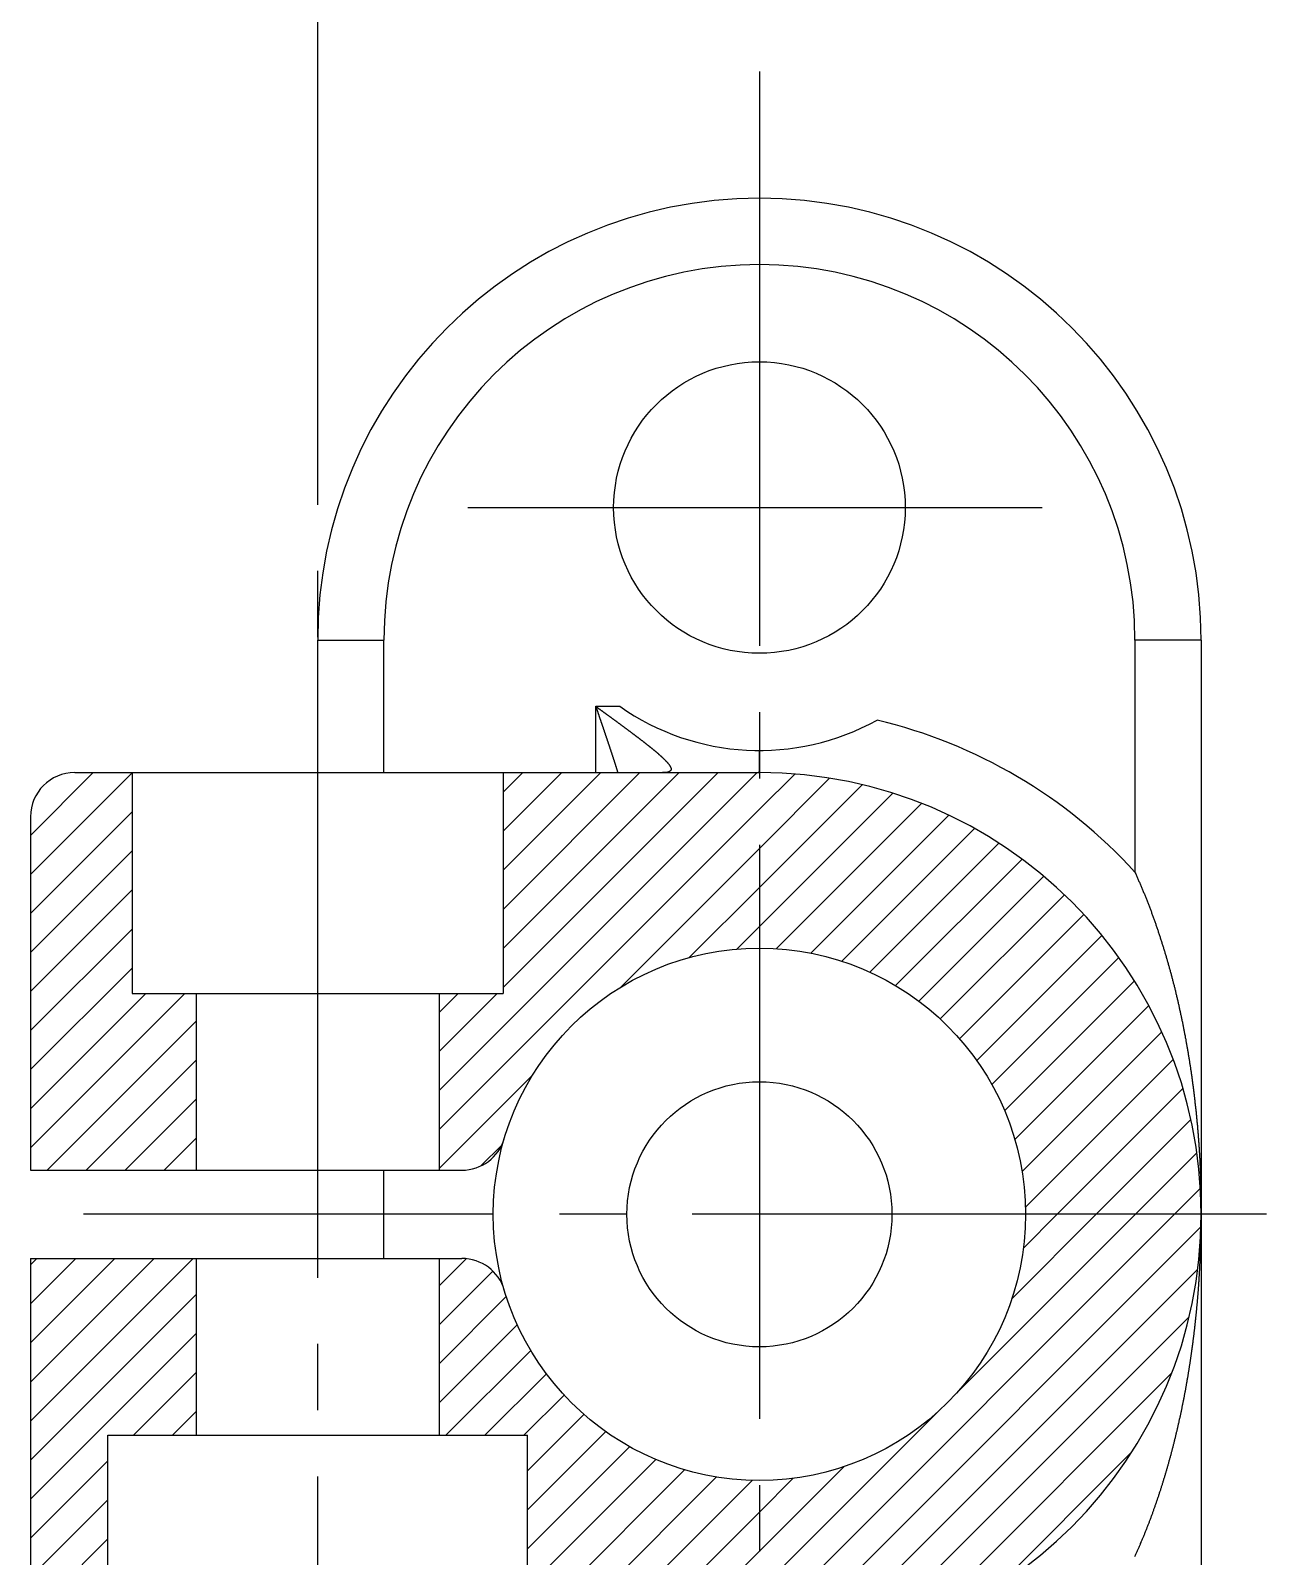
# Model space of a CAD drawing. Extents: x 118 to 448, y 15 to 277.
# Drawn here: x 260.5 to 288.48, y 202.84 to 237.39 of the extents above; entities that cross this region are included whole.
import ezdxf

# ---------------------------------------------------------------- set-up
doc = ezdxf.new("R2010")
doc.units = 0
doc.linetypes.add('CENTER', pattern=[17.5, 13, -1.5, 1.5, -1.5])
doc.layers.get('0').update_dxf_attribs({"linetype": 'CONTINUOUS'})
doc.layers.add('CENTER', color=1, linetype='CENTER')

# ---------------------------------------------------------------- blocks, each defined once
blk = doc.blocks.new('*X6')
at = {"color": 0, "linetype": 'CONTINUOUS'}
for p, q in [((290.064, 381.321), (291.485, 382.742)), ((290.064, 380.437), (292.364, 382.737)), ((299.314, 375.545), (306.511, 382.742)), ((300.764, 377.878), (305.627, 382.742)), ((300.764, 378.762), (304.743, 382.742)), ((300.764, 379.646), (303.859, 382.742)), ((300.764, 380.53), (302.976, 382.742)), ((300.764, 381.414), (302.092, 382.742)), ((300.764, 382.298), (301.208, 382.742)), ((306.564, 381.911), (307.363, 382.71)), ((306.564, 381.027), (308.152, 382.615)), ((306.564, 380.143), (308.889, 382.468)), ((306.564, 379.259), (309.581, 382.276)), ((290.064, 379.553), (292.364, 381.853)), ((299.314, 374.661), (306.564, 381.911)), ((306.944, 378.755), (310.233, 382.044)), ((307.726, 378.654), (310.849, 381.777)), ((308.428, 378.471), (311.433, 381.476)), ((309.064, 378.224), (311.985, 381.145)), ((290.064, 378.669), (292.364, 380.969)), ((303.416, 377.879), (306.564, 381.027)), ((309.644, 377.92), (312.508, 380.784)), ((310.174, 377.566), (313.002, 380.394)), ((290.064, 377.785), (292.364, 380.085)), ((304.974, 378.553), (306.564, 380.143)), ((310.656, 377.164), (313.468, 379.976)), ((311.092, 376.716), (313.906, 379.531)), ((290.064, 376.901), (292.364, 379.201)), ((306.05, 378.745), (306.564, 379.259)), ((311.482, 376.222), (314.317, 379.057)), ((290.064, 376.017), (292.364, 378.317)), ((311.824, 375.68), (314.7, 378.556)), ((312.114, 375.086), (315.054, 378.026)), ((290.064, 374.249), (293.556, 377.742)), ((290.064, 375.133), (292.672, 377.742)), ((299.314, 376.428), (300.627, 377.742)), ((299.314, 377.312), (299.743, 377.742)), ((312.346, 374.435), (315.378, 377.466)), ((290.44, 373.742), (293.814, 377.116)), ((312.51, 373.714), (315.67, 376.875)), ((291.324, 373.742), (293.814, 376.232)), ((312.587, 372.907), (315.929, 376.249)), ((299.314, 373.777), (301.426, 375.889)), ((313.305, 372.742), (316.15, 375.587)), ((292.208, 373.742), (293.814, 375.348)), ((314.189, 372.742), (316.332, 374.885)), ((293.092, 373.742), (293.814, 374.464)), ((300.26, 373.839), (300.732, 374.311)), ((315.073, 372.742), (316.466, 374.135)), ((315.957, 372.742), (316.546, 373.332)), ((306.564, 363.349), (315.957, 372.742)), ((311.042, 368.712), (315.073, 372.742)), ((312.278, 370.831), (314.189, 372.742)), ((312.54, 371.977), (313.305, 372.742)), ((306.844, 362.746), (316.557, 372.459)), ((290.064, 368.062), (293.743, 371.742)), ((290.064, 368.946), (292.859, 371.742)), ((290.064, 369.83), (291.976, 371.742)), ((290.064, 370.714), (291.092, 371.742)), ((290.064, 371.598), (290.208, 371.742)), ((299.314, 371.125), (299.926, 371.737)), ((299.314, 370.241), (300.529, 371.456)), ((307.801, 362.819), (316.487, 371.504)), ((290.064, 367.178), (293.814, 370.928)), ((299.314, 369.357), (300.834, 370.878)), ((308.88, 363.014), (316.292, 370.425)), ((290.064, 366.295), (293.814, 370.045)), ((299.314, 368.473), (301.082, 370.242)), ((299.466, 367.742), (301.386, 369.662)), ((292.395, 367.742), (293.814, 369.161)), ((300.35, 367.742), (301.74, 369.132)), ((310.162, 363.411), (315.894, 369.144)), ((301.234, 367.742), (302.142, 368.65)), ((293.279, 367.742), (293.814, 368.277)), ((306.564, 364.233), (310.594, 368.263)), ((301.314, 366.938), (302.589, 368.214)), ((301.314, 366.054), (303.083, 367.824)), ((301.314, 365.17), (303.626, 367.482)), ((311.951, 364.317), (314.989, 367.354)), ((290.064, 365.411), (291.814, 367.161)), ((301.314, 364.286), (304.219, 367.192)), ((301.314, 363.402), (304.871, 366.96)), ((306.564, 365.117), (308.475, 367.028)), ((301.537, 362.742), (305.591, 366.796)), ((302.421, 362.742), (306.398, 366.719)), ((306.564, 366.001), (307.329, 366.766)), ((290.064, 364.527), (291.814, 366.277)), ((303.305, 362.742), (306.564, 366.001)), ((290.068, 363.647), (291.814, 365.393)), ((304.189, 362.742), (306.564, 365.117)), ((290.348, 363.043), (291.814, 364.509)), ((305.073, 362.742), (306.564, 364.233)), ((290.938, 362.75), (291.814, 363.625)), ((305.957, 362.742), (306.564, 363.349))]:
    blk.add_line(p, q, dxfattribs=at)

msp = doc.modelspace()

# ---------------------------------------------------------------- linework, layer by layer
at = {"color": 7, "linetype": 'CONTINUOUS'}
for p, q in [((267.001, 220.59), (267.001, 223.59)), ((267.001, 223.59), (268.501, 223.59)), ((268.501, 220.59), (268.501, 223.59)), ((285.501, 223.59), (285.501, 218.336)), ((287.001, 223.59), (285.501, 223.59)), ((287.001, 223.59), (287.001, 197.59)), ((273.295, 220.59), (273.295, 222.09)), ((273.295, 222.09), (273.839, 222.09)), ((277.001, 220.59), (277.001, 221.09)), ((261.501, 220.59), (277.001, 220.59)), ((262.801, 220.59), (262.801, 215.59)), ((271.201, 220.59), (271.201, 215.59)), ((260.501, 219.59), (260.501, 211.59)), ((262.801, 215.59), (271.201, 215.59)), ((264.251, 215.59), (264.251, 211.59)), ((269.751, 215.59), (269.751, 211.59)), ((260.501, 211.59), (270.267, 211.59)), ((267.001, 209.59), (267.001, 211.59)), ((268.501, 209.59), (268.501, 211.59)), ((260.501, 209.59), (260.501, 201.59)), ((260.501, 209.59), (270.267, 209.59)), ((264.251, 209.59), (264.251, 205.59)), ((269.751, 209.59), (269.751, 205.59)), ((262.251, 200.59), (262.251, 205.59)), ((262.251, 205.59), (271.751, 205.59)), ((271.751, 200.59), (271.751, 205.59))]:
    msp.add_line(p, q, dxfattribs=at)
at = {"color": 7}
for points in [[(273.295, 222.09, 0), (273.3, 222.086, 0), (273.305, 222.083, 0), (273.31, 222.079, 0), (273.314, 222.076, 0), (273.319, 222.072, 0), (273.324, 222.069, 0), (273.329, 222.065, 0), (273.334, 222.062, 0), (273.338, 222.058, 0), (273.343, 222.055, 0), (273.348, 222.051, 0), (273.353, 222.048, 0), (273.358, 222.044, 0), (273.362, 222.041, 0), (273.367, 222.037, 0), (273.372, 222.034, 0), (273.377, 222.03, 0), (273.382, 222.027, 0), (273.386, 222.024, 0), (273.391, 222.02, 0), (273.396, 222.017, 0), (273.401, 222.013, 0), (273.406, 222.01, 0), (273.41, 222.006, 0), (273.415, 222.003, 0), (273.42, 221.999, 0), (273.425, 221.996, 0), (273.43, 221.992, 0), (273.434, 221.989, 0), (273.439, 221.985, 0), (273.444, 221.982, 0), (273.449, 221.978, 0), (273.454, 221.975, 0), (273.458, 221.971, 0), (273.463, 221.968, 0), (273.468, 221.964, 0), (273.473, 221.961, 0), (273.478, 221.957, 0), (273.482, 221.954, 0), (273.487, 221.95, 0), (273.492, 221.947, 0), (273.497, 221.943, 0), (273.502, 221.94, 0), (273.506, 221.936, 0), (273.511, 221.933, 0), (273.516, 221.929, 0), (273.521, 221.926, 0), (273.526, 221.922, 0), (273.53, 221.919, 0), (273.535, 221.915, 0), (273.54, 221.912, 0), (273.545, 221.908, 0), (273.55, 221.905, 0), (273.554, 221.901, 0), (273.559, 221.898, 0), (273.564, 221.894, 0), (273.569, 221.891, 0), (273.574, 221.887, 0), (273.578, 221.884, 0), (273.583, 221.88, 0), (273.588, 221.877, 0), (273.593, 221.873, 0), (273.598, 221.87, 0), (273.602, 221.866, 0), (273.607, 221.863, 0), (273.612, 221.859, 0), (273.617, 221.856, 0), (273.622, 221.852, 0), (273.626, 221.849, 0), (273.631, 221.845, 0), (273.636, 221.842, 0), (273.641, 221.838, 0), (273.646, 221.835, 0), (273.65, 221.831, 0), (273.655, 221.828, 0), (273.66, 221.824, 0), (273.665, 221.821, 0), (273.67, 221.817, 0), (273.674, 221.814, 0), (273.679, 221.81, 0), (273.684, 221.807, 0), (273.689, 221.803, 0), (273.693, 221.8, 0), (273.698, 221.796, 0), (273.703, 221.793, 0), (273.708, 221.789, 0), (273.713, 221.786, 0), (273.717, 221.782, 0), (273.722, 221.779, 0), (273.727, 221.775, 0), (273.732, 221.772, 0), (273.737, 221.768, 0), (273.741, 221.765, 0), (273.746, 221.761, 0), (273.751, 221.758, 0), (273.756, 221.754, 0), (273.761, 221.751, 0), (273.765, 221.747, 0), (273.77, 221.744, 0), (273.775, 221.74, 0), (273.78, 221.737, 0), (273.785, 221.733, 0), (273.789, 221.73, 0), (273.794, 221.726, 0), (273.799, 221.723, 0), (273.804, 221.719, 0), (273.808, 221.716, 0), (273.813, 221.712, 0), (273.818, 221.708, 0), (273.823, 221.705, 0), (273.828, 221.701, 0), (273.832, 221.698, 0), (273.837, 221.694, 0), (273.842, 221.691, 0), (273.847, 221.687, 0), (273.851, 221.684, 0), (273.856, 221.68, 0), (273.861, 221.677, 0), (273.866, 221.673, 0), (273.871, 221.67, 0), (273.875, 221.666, 0), (273.88, 221.663, 0), (273.885, 221.659, 0), (273.89, 221.656, 0), (273.894, 221.652, 0), (273.899, 221.649, 0), (273.904, 221.645, 0), (273.909, 221.642, 0), (273.914, 221.638, 0), (273.918, 221.635, 0), (273.923, 221.631, 0), (273.928, 221.627, 0), (273.933, 221.624, 0), (273.937, 221.62, 0), (273.942, 221.617, 0), (273.947, 221.613, 0), (273.952, 221.61, 0), (273.957, 221.606, 0), (273.961, 221.603, 0), (273.966, 221.599, 0), (273.971, 221.596, 0), (273.976, 221.592, 0), (273.98, 221.589, 0), (273.985, 221.585, 0), (273.99, 221.581, 0), (273.995, 221.578, 0), (273.999, 221.574, 0), (274.004, 221.571, 0), (274.009, 221.567, 0), (274.014, 221.564, 0), (274.019, 221.56, 0), (274.023, 221.557, 0), (274.028, 221.553, 0), (274.033, 221.55, 0), (274.038, 221.546, 0), (274.042, 221.542, 0), (274.047, 221.539, 0), (274.052, 221.535, 0), (274.057, 221.532, 0), (274.061, 221.528, 0), (274.066, 221.525, 0), (274.071, 221.521, 0), (274.076, 221.518, 0), (274.08, 221.514, 0), (274.085, 221.511, 0), (274.09, 221.507, 0), (274.095, 221.503, 0), (274.099, 221.5, 0), (274.104, 221.496, 0), (274.109, 221.493, 0), (274.114, 221.489, 0), (274.118, 221.486, 0), (274.123, 221.482, 0), (274.128, 221.478, 0), (274.133, 221.475, 0), (274.137, 221.471, 0), (274.142, 221.468, 0), (274.147, 221.464, 0), (274.152, 221.461, 0), (274.156, 221.457, 0), (274.161, 221.453, 0), (274.166, 221.45, 0), (274.171, 221.446, 0), (274.175, 221.443, 0), (274.18, 221.439, 0), (274.185, 221.436, 0), (274.189, 221.432, 0), (274.194, 221.428, 0), (274.199, 221.425, 0), (274.204, 221.421, 0), (274.208, 221.418, 0), (274.213, 221.414, 0), (274.218, 221.41, 0), (274.223, 221.407, 0), (274.227, 221.403, 0), (274.232, 221.4, 0), (274.237, 221.396, 0), (274.241, 221.392, 0), (274.246, 221.389, 0), (274.251, 221.385, 0), (274.256, 221.382, 0), (274.26, 221.378, 0), (274.265, 221.374, 0), (274.27, 221.371, 0), (274.275, 221.367, 0), (274.279, 221.364, 0), (274.284, 221.36, 0), (274.289, 221.356, 0), (274.293, 221.353, 0), (274.298, 221.349, 0), (274.303, 221.346, 0), (274.307, 221.342, 0), (274.312, 221.338, 0), (274.317, 221.335, 0), (274.322, 221.331, 0), (274.326, 221.327, 0), (274.331, 221.324, 0), (274.336, 221.32, 0), (274.34, 221.317, 0), (274.345, 221.313, 0), (274.35, 221.309, 0), (274.355, 221.306, 0), (274.359, 221.302, 0), (274.364, 221.298, 0), (274.369, 221.295, 0), (274.373, 221.291, 0), (274.378, 221.287, 0), (274.383, 221.284, 0), (274.387, 221.28, 0), (274.392, 221.276, 0), (274.397, 221.273, 0), (274.401, 221.269, 0), (274.406, 221.265, 0), (274.411, 221.262, 0), (274.415, 221.258, 0), (274.42, 221.254, 0), (274.425, 221.251, 0), (274.429, 221.247, 0), (274.434, 221.243, 0), (274.439, 221.24, 0), (274.443, 221.236, 0), (274.448, 221.232, 0), (274.453, 221.229, 0), (274.457, 221.225, 0), (274.462, 221.221, 0), (274.467, 221.218, 0), (274.471, 221.214, 0), (274.476, 221.21, 0), (274.481, 221.207, 0), (274.485, 221.203, 0), (274.49, 221.199, 0), (274.495, 221.195, 0), (274.499, 221.192, 0), (274.504, 221.188, 0), (274.508, 221.184, 0), (274.513, 221.181, 0), (274.518, 221.177, 0), (274.522, 221.173, 0), (274.527, 221.169, 0), (274.532, 221.166, 0), (274.536, 221.162, 0), (274.541, 221.158, 0), (274.545, 221.155, 0), (274.55, 221.151, 0), (274.555, 221.147, 0), (274.559, 221.143, 0), (274.564, 221.14, 0), (274.568, 221.136, 0), (274.573, 221.132, 0), (274.578, 221.128, 0), (274.582, 221.125, 0), (274.587, 221.121, 0), (274.591, 221.117, 0), (274.596, 221.113, 0), (274.601, 221.11, 0), (274.605, 221.106, 0), (274.61, 221.102, 0), (274.614, 221.098, 0), (274.619, 221.095, 0), (274.623, 221.091, 0), (274.628, 221.087, 0), (274.632, 221.083, 0), (274.637, 221.079, 0), (274.642, 221.076, 0), (274.646, 221.072, 0), (274.651, 221.068, 0), (274.655, 221.064, 0), (274.66, 221.06, 0), (274.664, 221.057, 0), (274.669, 221.053, 0), (274.673, 221.049, 0), (274.678, 221.045, 0), (274.682, 221.041, 0), (274.687, 221.037, 0), (274.691, 221.033, 0), (274.696, 221.029, 0), (274.7, 221.026, 0), (274.705, 221.022, 0), (274.709, 221.018, 0), (274.714, 221.014, 0), (274.718, 221.01, 0), (274.723, 221.006, 0), (274.727, 221.002, 0), (274.732, 220.998, 0), (274.736, 220.994, 0), (274.741, 220.99, 0), (274.745, 220.986, 0), (274.749, 220.982, 0), (274.754, 220.978, 0), (274.758, 220.974, 0), (274.763, 220.97, 0), (274.767, 220.966, 0), (274.772, 220.962, 0), (274.776, 220.958, 0), (274.78, 220.954, 0), (274.785, 220.95, 0), (274.789, 220.946, 0), (274.794, 220.942, 0), (274.798, 220.938, 0), (274.802, 220.933, 0), (274.807, 220.929, 0), (274.811, 220.925, 0), (274.815, 220.921, 0), (274.82, 220.917, 0), (274.824, 220.913, 0), (274.828, 220.909, 0), (274.832, 220.905, 0), (274.837, 220.9, 0), (274.841, 220.896, 0), (274.845, 220.892, 0), (274.849, 220.888, 0), (274.854, 220.884, 0), (274.858, 220.88, 0), (274.862, 220.875, 0), (274.866, 220.871, 0), (274.87, 220.867, 0), (274.874, 220.863, 0), (274.878, 220.859, 0), (274.883, 220.854, 0), (274.887, 220.85, 0), (274.891, 220.846, 0), (274.895, 220.842, 0), (274.899, 220.838, 0), (274.903, 220.833, 0), (274.907, 220.829, 0), (274.911, 220.825, 0), (274.914, 220.821, 0), (274.918, 220.816, 0), (274.922, 220.812, 0), (274.926, 220.808, 0), (274.93, 220.803, 0), (274.933, 220.799, 0), (274.937, 220.794, 0), (274.941, 220.79, 0), (274.945, 220.785, 0), (274.948, 220.781, 0), (274.952, 220.776, 0), (274.955, 220.771, 0), (274.959, 220.766, 0), (274.962, 220.761, 0), (274.965, 220.756, 0), (274.969, 220.751, 0), (274.972, 220.745, 0), (274.975, 220.74, 0), (274.978, 220.734, 0), (274.981, 220.729, 0), (274.984, 220.723, 0), (274.987, 220.717, 0), (274.99, 220.711, 0), (274.993, 220.705, 0), (274.995, 220.699, 0), (274.997, 220.693, 0), (274.999, 220.687, 0), (275, 220.681, 0), (275.001, 220.675, 0), (275.001, 220.67, 0), (275.001, 220.664, 0), (275, 220.658, 0), (274.999, 220.653, 0), (274.997, 220.648, 0), (274.995, 220.643, 0), (274.992, 220.638, 0), (274.988, 220.634, 0), (274.984, 220.63, 0), (274.979, 220.626, 0), (274.974, 220.622, 0), (274.969, 220.618, 0), (274.964, 220.615, 0), (274.958, 220.612, 0), (274.952, 220.609, 0), (274.946, 220.606, 0), (274.94, 220.604, 0), (274.934, 220.602, 0), (274.929, 220.6, 0), (274.923, 220.598, 0), (274.917, 220.596, 0), (274.911, 220.595, 0), (274.905, 220.594, 0), (274.899, 220.593, 0), (274.893, 220.592, 0), (274.887, 220.591, 0), (274.881, 220.59, 0), (274.875, 220.59, 0), (274.869, 220.589, 0), (274.864, 220.589, 0), (274.858, 220.589, 0), (274.852, 220.589, 0), (274.846, 220.589, 0), (274.84, 220.589, 0), (274.834, 220.589, 0), (274.828, 220.589, 0), (274.822, 220.589, 0), (274.816, 220.589, 0), (274.811, 220.59, 0), (274.805, 220.59, 0)], [(273.295, 222.09, 0), (273.297, 222.083, 0), (273.3, 222.076, 0), (273.302, 222.07, 0), (273.304, 222.063, 0), (273.307, 222.056, 0), (273.309, 222.05, 0), (273.311, 222.043, 0), (273.313, 222.036, 0), (273.316, 222.029, 0), (273.318, 222.023, 0), (273.32, 222.016, 0), (273.323, 222.009, 0), (273.325, 222.003, 0), (273.327, 221.996, 0), (273.329, 221.989, 0), (273.332, 221.982, 0), (273.334, 221.976, 0), (273.336, 221.969, 0), (273.339, 221.962, 0), (273.341, 221.956, 0), (273.343, 221.949, 0), (273.346, 221.942, 0), (273.348, 221.936, 0), (273.35, 221.929, 0), (273.352, 221.922, 0), (273.355, 221.915, 0), (273.357, 221.909, 0), (273.359, 221.902, 0), (273.362, 221.895, 0), (273.364, 221.889, 0), (273.366, 221.882, 0), (273.368, 221.875, 0), (273.371, 221.868, 0), (273.373, 221.862, 0), (273.375, 221.855, 0), (273.378, 221.848, 0), (273.38, 221.842, 0), (273.382, 221.835, 0), (273.384, 221.828, 0), (273.387, 221.821, 0), (273.389, 221.815, 0), (273.391, 221.808, 0), (273.394, 221.801, 0), (273.396, 221.795, 0), (273.398, 221.788, 0), (273.4, 221.781, 0), (273.403, 221.775, 0), (273.405, 221.768, 0), (273.407, 221.761, 0), (273.41, 221.754, 0), (273.412, 221.748, 0), (273.414, 221.741, 0), (273.416, 221.734, 0), (273.419, 221.728, 0), (273.421, 221.721, 0), (273.423, 221.714, 0), (273.426, 221.707, 0), (273.428, 221.701, 0), (273.43, 221.694, 0), (273.432, 221.687, 0), (273.435, 221.681, 0), (273.437, 221.674, 0), (273.439, 221.667, 0), (273.442, 221.66, 0), (273.444, 221.654, 0), (273.446, 221.647, 0), (273.448, 221.64, 0), (273.451, 221.634, 0), (273.453, 221.627, 0), (273.455, 221.62, 0), (273.458, 221.613, 0), (273.46, 221.607, 0), (273.462, 221.6, 0), (273.464, 221.593, 0), (273.467, 221.587, 0), (273.469, 221.58, 0), (273.471, 221.573, 0), (273.473, 221.566, 0), (273.476, 221.56, 0), (273.478, 221.553, 0), (273.48, 221.546, 0), (273.483, 221.54, 0), (273.485, 221.533, 0), (273.487, 221.526, 0), (273.489, 221.519, 0), (273.492, 221.513, 0), (273.494, 221.506, 0), (273.496, 221.499, 0), (273.498, 221.493, 0), (273.501, 221.486, 0), (273.503, 221.479, 0), (273.505, 221.472, 0), (273.508, 221.466, 0), (273.51, 221.459, 0), (273.512, 221.452, 0), (273.514, 221.446, 0), (273.517, 221.439, 0), (273.519, 221.432, 0), (273.521, 221.425, 0), (273.523, 221.419, 0), (273.526, 221.412, 0), (273.528, 221.405, 0), (273.53, 221.399, 0), (273.532, 221.392, 0), (273.535, 221.385, 0), (273.537, 221.378, 0), (273.539, 221.372, 0), (273.542, 221.365, 0), (273.544, 221.358, 0), (273.546, 221.352, 0), (273.548, 221.345, 0), (273.551, 221.338, 0), (273.553, 221.331, 0), (273.555, 221.325, 0), (273.557, 221.318, 0), (273.56, 221.311, 0), (273.562, 221.304, 0), (273.564, 221.298, 0), (273.566, 221.291, 0), (273.569, 221.284, 0), (273.571, 221.278, 0), (273.573, 221.271, 0), (273.575, 221.264, 0), (273.578, 221.257, 0), (273.58, 221.251, 0), (273.582, 221.244, 0), (273.584, 221.237, 0), (273.587, 221.231, 0), (273.589, 221.224, 0), (273.591, 221.217, 0), (273.593, 221.21, 0), (273.596, 221.204, 0), (273.598, 221.197, 0), (273.6, 221.19, 0), (273.602, 221.183, 0), (273.605, 221.177, 0), (273.607, 221.17, 0), (273.609, 221.163, 0), (273.611, 221.157, 0), (273.614, 221.15, 0), (273.616, 221.143, 0), (273.618, 221.136, 0), (273.62, 221.13, 0), (273.622, 221.123, 0), (273.625, 221.116, 0), (273.627, 221.109, 0), (273.629, 221.103, 0), (273.631, 221.096, 0), (273.634, 221.089, 0), (273.636, 221.083, 0), (273.638, 221.076, 0), (273.64, 221.069, 0), (273.643, 221.062, 0), (273.645, 221.056, 0), (273.647, 221.049, 0), (273.649, 221.042, 0), (273.651, 221.035, 0), (273.654, 221.029, 0), (273.656, 221.022, 0), (273.658, 221.015, 0), (273.66, 221.009, 0), (273.662, 221.002, 0), (273.665, 220.995, 0), (273.667, 220.988, 0), (273.669, 220.982, 0), (273.671, 220.975, 0), (273.673, 220.968, 0), (273.676, 220.961, 0), (273.678, 220.955, 0), (273.68, 220.948, 0), (273.682, 220.941, 0), (273.684, 220.934, 0), (273.687, 220.928, 0), (273.689, 220.921, 0), (273.691, 220.914, 0), (273.693, 220.907, 0), (273.695, 220.901, 0), (273.698, 220.894, 0), (273.7, 220.887, 0), (273.702, 220.88, 0), (273.704, 220.874, 0), (273.706, 220.867, 0), (273.709, 220.86, 0), (273.711, 220.853, 0), (273.713, 220.847, 0), (273.715, 220.84, 0), (273.717, 220.833, 0), (273.719, 220.826, 0), (273.722, 220.82, 0), (273.724, 220.813, 0), (273.726, 220.806, 0), (273.728, 220.799, 0), (273.73, 220.793, 0), (273.732, 220.786, 0), (273.734, 220.779, 0), (273.737, 220.772, 0), (273.739, 220.766, 0), (273.741, 220.759, 0), (273.743, 220.752, 0), (273.745, 220.745, 0), (273.747, 220.739, 0), (273.749, 220.732, 0), (273.752, 220.725, 0), (273.754, 220.718, 0), (273.756, 220.712, 0), (273.758, 220.705, 0), (273.76, 220.698, 0), (273.762, 220.691, 0), (273.764, 220.685, 0), (273.767, 220.678, 0), (273.769, 220.671, 0), (273.771, 220.664, 0), (273.773, 220.658, 0), (273.775, 220.651, 0), (273.777, 220.644, 0), (273.779, 220.637, 0), (273.781, 220.631, 0), (273.784, 220.624, 0), (273.786, 220.617, 0), (273.788, 220.61, 0), (273.79, 220.603, 0), (273.792, 220.597, 0), (273.794, 220.59, 0)], [(276.982, 220.59, 0), (276.982, 220.59, 0), (276.982, 220.59, 0), (276.982, 220.59, 0), (276.982, 220.59, 0), (276.982, 220.59, 0), (276.982, 220.59, 0), (276.981, 220.59, 0), (276.981, 220.59, 0), (276.981, 220.59, 0), (276.981, 220.59, 0), (276.981, 220.59, 0), (276.981, 220.59, 0), (276.981, 220.59, 0), (276.981, 220.59, 0), (276.981, 220.59, 0), (276.981, 220.59, 0), (276.98, 220.59, 0), (276.98, 220.59, 0), (276.98, 220.59, 0), (276.98, 220.59, 0), (276.98, 220.59, 0), (276.98, 220.59, 0), (276.98, 220.59, 0), (276.98, 220.59, 0), (276.98, 220.59, 0), (276.979, 220.59, 0), (276.979, 220.59, 0), (276.979, 220.59, 0), (276.979, 220.59, 0), (276.979, 220.59, 0), (276.979, 220.59, 0), (276.979, 220.59, 0), (276.979, 220.59, 0), (276.979, 220.59, 0), (276.979, 220.59, 0), (276.978, 220.59, 0), (276.978, 220.59, 0), (276.978, 220.59, 0), (276.978, 220.59, 0), (276.978, 220.59, 0), (276.978, 220.59, 0), (276.978, 220.59, 0), (276.978, 220.59, 0), (276.978, 220.59, 0), (276.978, 220.59, 0), (276.977, 220.59, 0), (276.977, 220.59, 0), (276.977, 220.59, 0), (276.977, 220.59, 0), (276.977, 220.59, 0), (276.977, 220.59, 0), (276.977, 220.59, 0), (276.977, 220.59, 0), (276.977, 220.59, 0), (276.977, 220.59, 0), (276.976, 220.59, 0), (276.976, 220.59, 0), (276.976, 220.59, 0), (276.976, 220.59, 0), (276.976, 220.59, 0), (276.976, 220.59, 0), (276.976, 220.59, 0), (276.976, 220.59, 0), (276.976, 220.59, 0), (276.975, 220.59, 0), (276.975, 220.59, 0), (276.975, 220.59, 0), (276.975, 220.59, 0), (276.975, 220.59, 0), (276.975, 220.59, 0), (276.975, 220.59, 0), (276.975, 220.59, 0), (276.975, 220.59, 0), (276.975, 220.59, 0), (276.974, 220.59, 0), (276.974, 220.59, 0), (276.974, 220.59, 0), (276.974, 220.59, 0), (276.974, 220.59, 0), (276.974, 220.59, 0), (276.974, 220.59, 0), (276.974, 220.59, 0), (276.974, 220.59, 0), (276.974, 220.59, 0), (276.973, 220.59, 0), (276.973, 220.59, 0), (276.973, 220.59, 0), (276.973, 220.59, 0), (276.973, 220.59, 0), (276.973, 220.59, 0), (276.973, 220.59, 0), (276.973, 220.59, 0), (276.973, 220.59, 0), (276.973, 220.59, 0), (276.972, 220.59, 0), (276.972, 220.59, 0), (276.972, 220.59, 0), (276.972, 220.59, 0), (276.972, 220.59, 0), (276.972, 220.59, 0), (276.972, 220.59, 0), (276.972, 220.59, 0), (276.972, 220.59, 0), (276.972, 220.59, 0), (276.971, 220.59, 0), (276.971, 220.59, 0), (276.971, 220.59, 0), (276.971, 220.59, 0), (276.971, 220.59, 0), (276.971, 220.59, 0), (276.971, 220.59, 0), (276.971, 220.59, 0), (276.971, 220.59, 0), (276.97, 220.59, 0), (276.97, 220.59, 0), (276.97, 220.59, 0), (276.97, 220.59, 0), (276.97, 220.59, 0), (276.97, 220.59, 0), (276.97, 220.59, 0), (276.97, 220.59, 0), (276.97, 220.59, 0), (276.97, 220.59, 0), (276.969, 220.59, 0), (276.969, 220.59, 0), (276.969, 220.59, 0), (276.969, 220.59, 0)], [(277.001, 220.59, 0), (277.001, 220.59, 0), (277.001, 220.59, 0), (277, 220.59, 0), (277, 220.59, 0), (277, 220.59, 0), (277, 220.59, 0), (277, 220.59, 0), (277, 220.59, 0), (276.999, 220.59, 0), (276.999, 220.59, 0), (276.999, 220.59, 0), (276.999, 220.59, 0), (276.999, 220.59, 0), (276.999, 220.59, 0), (276.999, 220.59, 0), (276.998, 220.59, 0), (276.998, 220.59, 0), (276.998, 220.59, 0), (276.998, 220.59, 0), (276.998, 220.59, 0), (276.998, 220.59, 0), (276.998, 220.59, 0), (276.997, 220.59, 0), (276.997, 220.59, 0), (276.997, 220.59, 0), (276.997, 220.59, 0), (276.997, 220.59, 0), (276.997, 220.59, 0), (276.997, 220.59, 0), (276.996, 220.59, 0), (276.996, 220.59, 0), (276.996, 220.59, 0), (276.996, 220.59, 0), (276.996, 220.59, 0), (276.996, 220.59, 0), (276.996, 220.59, 0), (276.995, 220.59, 0), (276.995, 220.59, 0), (276.995, 220.59, 0), (276.995, 220.59, 0), (276.995, 220.59, 0), (276.995, 220.59, 0), (276.994, 220.59, 0), (276.994, 220.59, 0), (276.994, 220.59, 0), (276.994, 220.59, 0), (276.994, 220.59, 0), (276.994, 220.59, 0), (276.994, 220.59, 0), (276.993, 220.59, 0), (276.993, 220.59, 0), (276.993, 220.59, 0), (276.993, 220.59, 0), (276.993, 220.59, 0), (276.993, 220.59, 0), (276.993, 220.59, 0), (276.992, 220.59, 0), (276.992, 220.59, 0), (276.992, 220.59, 0), (276.992, 220.59, 0), (276.992, 220.59, 0), (276.992, 220.59, 0), (276.992, 220.59, 0), (276.991, 220.59, 0), (276.991, 220.59, 0), (276.991, 220.59, 0), (276.991, 220.59, 0), (276.991, 220.59, 0), (276.991, 220.59, 0), (276.991, 220.59, 0), (276.99, 220.59, 0), (276.99, 220.59, 0), (276.99, 220.59, 0), (276.99, 220.59, 0), (276.99, 220.59, 0), (276.99, 220.59, 0), (276.989, 220.59, 0), (276.989, 220.59, 0), (276.989, 220.59, 0), (276.989, 220.59, 0), (276.989, 220.59, 0), (276.989, 220.59, 0), (276.989, 220.59, 0), (276.988, 220.59, 0), (276.988, 220.59, 0), (276.988, 220.59, 0), (276.988, 220.59, 0), (276.988, 220.59, 0), (276.988, 220.59, 0), (276.988, 220.59, 0), (276.987, 220.59, 0), (276.987, 220.59, 0), (276.987, 220.59, 0), (276.987, 220.59, 0), (276.987, 220.59, 0), (276.987, 220.59, 0), (276.987, 220.59, 0), (276.986, 220.59, 0), (276.986, 220.59, 0), (276.986, 220.59, 0), (276.986, 220.59, 0), (276.986, 220.59, 0), (276.986, 220.59, 0), (276.986, 220.59, 0), (276.985, 220.59, 0), (276.985, 220.59, 0), (276.985, 220.59, 0), (276.985, 220.59, 0), (276.985, 220.59, 0), (276.985, 220.59, 0), (276.984, 220.59, 0), (276.984, 220.59, 0), (276.984, 220.59, 0), (276.984, 220.59, 0), (276.984, 220.59, 0), (276.984, 220.59, 0), (276.984, 220.59, 0), (276.983, 220.59, 0), (276.983, 220.59, 0), (276.983, 220.59, 0), (276.983, 220.59, 0), (276.983, 220.59, 0), (276.983, 220.59, 0), (276.983, 220.59, 0), (276.982, 220.59, 0), (276.982, 220.59, 0), (276.982, 220.59, 0)], [(285.501, 218.336, 0), (285.509, 218.317, 0), (285.518, 218.298, 0), (285.526, 218.279, 0), (285.534, 218.26, 0), (285.543, 218.241, 0), (285.551, 218.222, 0), (285.559, 218.203, 0), (285.568, 218.184, 0), (285.576, 218.165, 0), (285.584, 218.146, 0), (285.592, 218.127, 0), (285.601, 218.108, 0), (285.609, 218.089, 0), (285.617, 218.07, 0), (285.625, 218.051, 0), (285.634, 218.031, 0), (285.642, 218.012, 0), (285.65, 217.993, 0), (285.658, 217.974, 0), (285.666, 217.955, 0), (285.674, 217.936, 0), (285.682, 217.917, 0), (285.69, 217.898, 0), (285.698, 217.879, 0), (285.706, 217.859, 0), (285.714, 217.84, 0), (285.722, 217.821, 0), (285.73, 217.802, 0), (285.737, 217.783, 0), (285.745, 217.763, 0), (285.753, 217.744, 0), (285.761, 217.725, 0), (285.768, 217.706, 0), (285.776, 217.686, 0), (285.783, 217.667, 0), (285.791, 217.648, 0), (285.799, 217.628, 0), (285.806, 217.609, 0), (285.813, 217.59, 0), (285.821, 217.57, 0), (285.828, 217.551, 0), (285.836, 217.531, 0), (285.843, 217.512, 0), (285.85, 217.493, 0), (285.857, 217.473, 0), (285.865, 217.454, 0), (285.872, 217.434, 0), (285.879, 217.415, 0), (285.886, 217.395, 0), (285.893, 217.376, 0), (285.9, 217.356, 0), (285.907, 217.337, 0), (285.914, 217.317, 0), (285.921, 217.298, 0), (285.928, 217.278, 0), (285.935, 217.259, 0), (285.942, 217.239, 0), (285.949, 217.219, 0), (285.956, 217.2, 0), (285.963, 217.18, 0), (285.97, 217.161, 0), (285.977, 217.141, 0), (285.983, 217.121, 0), (285.99, 217.102, 0), (285.997, 217.082, 0), (286.003, 217.063, 0), (286.01, 217.043, 0), (286.017, 217.023, 0), (286.023, 217.004, 0), (286.03, 216.984, 0), (286.037, 216.964, 0), (286.043, 216.944, 0), (286.05, 216.925, 0), (286.056, 216.905, 0), (286.063, 216.885, 0), (286.069, 216.866, 0), (286.075, 216.846, 0), (286.082, 216.826, 0), (286.088, 216.806, 0), (286.095, 216.787, 0), (286.101, 216.767, 0), (286.107, 216.747, 0), (286.113, 216.727, 0), (286.12, 216.708, 0), (286.126, 216.688, 0), (286.132, 216.668, 0), (286.138, 216.648, 0), (286.144, 216.628, 0), (286.15, 216.609, 0), (286.157, 216.589, 0), (286.163, 216.569, 0), (286.169, 216.549, 0), (286.175, 216.529, 0), (286.181, 216.509, 0), (286.187, 216.489, 0), (286.192, 216.469, 0), (286.198, 216.45, 0), (286.204, 216.43, 0), (286.21, 216.41, 0), (286.216, 216.39, 0), (286.222, 216.37, 0), (286.228, 216.35, 0), (286.233, 216.33, 0), (286.239, 216.31, 0), (286.245, 216.29, 0), (286.25, 216.27, 0), (286.256, 216.25, 0), (286.262, 216.23, 0), (286.267, 216.21, 0), (286.273, 216.19, 0), (286.278, 216.17, 0), (286.284, 216.15, 0), (286.29, 216.13, 0), (286.295, 216.11, 0), (286.3, 216.09, 0), (286.306, 216.07, 0), (286.311, 216.05, 0), (286.317, 216.03, 0), (286.322, 216.01, 0), (286.327, 215.99, 0), (286.333, 215.97, 0), (286.338, 215.95, 0), (286.343, 215.93, 0), (286.349, 215.91, 0), (286.354, 215.89, 0), (286.359, 215.87, 0), (286.364, 215.85, 0), (286.369, 215.83, 0), (286.374, 215.809, 0), (286.38, 215.789, 0), (286.385, 215.769, 0), (286.39, 215.749, 0), (286.395, 215.729, 0), (286.4, 215.709, 0), (286.405, 215.689, 0), (286.41, 215.669, 0), (286.415, 215.648, 0), (286.42, 215.628, 0), (286.424, 215.608, 0), (286.429, 215.588, 0), (286.434, 215.568, 0), (286.439, 215.548, 0), (286.444, 215.527, 0), (286.449, 215.507, 0), (286.453, 215.487, 0), (286.458, 215.467, 0), (286.463, 215.447, 0), (286.468, 215.426, 0), (286.472, 215.406, 0), (286.477, 215.386, 0), (286.482, 215.366, 0), (286.486, 215.345, 0), (286.491, 215.325, 0), (286.495, 215.305, 0), (286.5, 215.285, 0), (286.504, 215.264, 0), (286.509, 215.244, 0), (286.513, 215.224, 0), (286.518, 215.204, 0), (286.522, 215.183, 0), (286.527, 215.163, 0), (286.531, 215.143, 0), (286.535, 215.123, 0), (286.54, 215.102, 0), (286.544, 215.082, 0), (286.548, 215.062, 0), (286.553, 215.041, 0), (286.557, 215.021, 0), (286.561, 215.001, 0), (286.565, 214.98, 0), (286.569, 214.96, 0), (286.574, 214.94, 0), (286.578, 214.919, 0), (286.582, 214.899, 0), (286.586, 214.879, 0), (286.59, 214.858, 0), (286.594, 214.838, 0), (286.598, 214.818, 0), (286.602, 214.797, 0), (286.606, 214.777, 0), (286.61, 214.757, 0), (286.614, 214.736, 0), (286.618, 214.716, 0), (286.622, 214.696, 0), (286.626, 214.675, 0), (286.63, 214.655, 0), (286.634, 214.634, 0), (286.637, 214.614, 0), (286.641, 214.594, 0), (286.645, 214.573, 0), (286.649, 214.553, 0), (286.652, 214.532, 0), (286.656, 214.512, 0), (286.66, 214.492, 0), (286.663, 214.471, 0), (286.667, 214.451, 0), (286.671, 214.43, 0), (286.674, 214.41, 0), (286.678, 214.389, 0), (286.682, 214.369, 0), (286.685, 214.348, 0), (286.689, 214.328, 0), (286.692, 214.308, 0), (286.696, 214.287, 0), (286.699, 214.267, 0), (286.702, 214.246, 0), (286.706, 214.226, 0), (286.709, 214.205, 0), (286.713, 214.185, 0), (286.716, 214.164, 0), (286.719, 214.144, 0), (286.723, 214.123, 0), (286.726, 214.103, 0), (286.729, 214.082, 0), (286.732, 214.062, 0), (286.736, 214.041, 0), (286.739, 214.021, 0), (286.742, 214, 0), (286.745, 213.98, 0), (286.748, 213.959, 0), (286.752, 213.939, 0), (286.755, 213.918, 0), (286.758, 213.898, 0), (286.761, 213.877, 0), (286.764, 213.857, 0), (286.767, 213.836, 0), (286.77, 213.816, 0), (286.773, 213.795, 0), (286.776, 213.775, 0), (286.779, 213.754, 0), (286.782, 213.734, 0), (286.785, 213.713, 0), (286.787, 213.693, 0), (286.79, 213.672, 0), (286.793, 213.651, 0), (286.796, 213.631, 0), (286.799, 213.61, 0), (286.802, 213.59, 0), (286.804, 213.569, 0), (286.807, 213.549, 0), (286.81, 213.528, 0), (286.813, 213.507, 0), (286.815, 213.487, 0), (286.818, 213.466, 0), (286.821, 213.446, 0), (286.823, 213.425, 0), (286.826, 213.405, 0), (286.828, 213.384, 0), (286.831, 213.363, 0), (286.833, 213.343, 0), (286.836, 213.322, 0), (286.838, 213.302, 0), (286.841, 213.281, 0), (286.843, 213.26, 0), (286.846, 213.24, 0), (286.848, 213.219, 0), (286.851, 213.199, 0), (286.853, 213.178, 0), (286.856, 213.157, 0), (286.858, 213.137, 0), (286.86, 213.116, 0), (286.863, 213.095, 0), (286.865, 213.075, 0), (286.867, 213.054, 0), (286.869, 213.034, 0), (286.872, 213.013, 0), (286.874, 212.992, 0), (286.876, 212.972, 0), (286.878, 212.951, 0), (286.881, 212.93, 0), (286.883, 212.91, 0), (286.885, 212.889, 0), (286.887, 212.869, 0), (286.889, 212.848, 0), (286.891, 212.827, 0), (286.893, 212.807, 0), (286.895, 212.786, 0), (286.897, 212.765, 0), (286.899, 212.745, 0), (286.901, 212.724, 0), (286.903, 212.703, 0), (286.905, 212.683, 0), (286.907, 212.662, 0), (286.909, 212.641, 0), (286.911, 212.621, 0), (286.913, 212.6, 0), (286.915, 212.579, 0), (286.917, 212.559, 0), (286.918, 212.538, 0), (286.92, 212.517, 0), (286.922, 212.497, 0), (286.924, 212.476, 0), (286.925, 212.455, 0), (286.927, 212.435, 0), (286.929, 212.414, 0), (286.93, 212.393, 0), (286.932, 212.373, 0), (286.934, 212.352, 0), (286.935, 212.331, 0), (286.937, 212.31, 0), (286.938, 212.29, 0), (286.94, 212.269, 0), (286.941, 212.248, 0), (286.943, 212.228, 0), (286.944, 212.207, 0), (286.946, 212.186, 0), (286.947, 212.166, 0), (286.949, 212.145, 0), (286.95, 212.124, 0), (286.951, 212.103, 0), (286.953, 212.083, 0), (286.954, 212.062, 0), (286.955, 212.041, 0), (286.957, 212.021, 0), (286.958, 212, 0), (286.959, 211.979, 0), (286.96, 211.959, 0), (286.961, 211.938, 0), (286.963, 211.917, 0), (286.964, 211.896, 0), (286.965, 211.876, 0), (286.966, 211.855, 0), (286.967, 211.834, 0), (286.968, 211.814, 0), (286.969, 211.793, 0), (286.97, 211.772, 0), (286.971, 211.751, 0), (286.972, 211.731, 0), (286.973, 211.71, 0), (286.974, 211.689, 0), (286.974, 211.668, 0), (286.975, 211.648, 0), (286.976, 211.627, 0), (286.977, 211.606, 0), (286.978, 211.586, 0), (286.979, 211.565, 0), (286.979, 211.544, 0), (286.98, 211.523, 0), (286.981, 211.503, 0), (286.981, 211.482, 0), (286.982, 211.461, 0), (286.983, 211.44, 0), (286.983, 211.42, 0), (286.984, 211.399, 0), (286.985, 211.378, 0), (286.985, 211.357, 0), (286.986, 211.337, 0), (286.986, 211.316, 0), (286.987, 211.295, 0), (286.988, 211.274, 0), (286.988, 211.254, 0), (286.989, 211.233, 0), (286.989, 211.212, 0), (286.99, 211.192, 0), (286.99, 211.171, 0), (286.991, 211.15, 0), (286.991, 211.129, 0), (286.992, 211.109, 0), (286.992, 211.088, 0), (286.992, 211.067, 0), (286.993, 211.046, 0), (286.993, 211.026, 0), (286.994, 211.005, 0), (286.994, 210.984, 0), (286.995, 210.963, 0), (286.995, 210.943, 0), (286.995, 210.922, 0), (286.996, 210.901, 0), (286.996, 210.88, 0), (286.996, 210.86, 0), (286.997, 210.839, 0), (286.997, 210.818, 0), (286.997, 210.797, 0), (286.998, 210.777, 0), (286.998, 210.756, 0), (286.998, 210.735, 0), (286.999, 210.714, 0), (286.999, 210.694, 0), (286.999, 210.673, 0), (287, 210.652, 0), (287, 210.631, 0), (287, 210.611, 0), (287.001, 210.59, 0)], [(286.977, 209.542, 0), (286.977, 209.55, 0), (286.977, 209.559, 0), (286.977, 209.567, 0), (286.978, 209.575, 0), (286.978, 209.583, 0), (286.978, 209.592, 0), (286.978, 209.6, 0), (286.978, 209.608, 0), (286.979, 209.616, 0), (286.979, 209.625, 0), (286.979, 209.633, 0), (286.979, 209.641, 0), (286.979, 209.649, 0), (286.98, 209.658, 0), (286.98, 209.666, 0), (286.98, 209.674, 0), (286.98, 209.682, 0), (286.98, 209.691, 0), (286.98, 209.699, 0), (286.981, 209.707, 0), (286.981, 209.715, 0), (286.981, 209.724, 0), (286.981, 209.732, 0), (286.981, 209.74, 0), (286.982, 209.748, 0), (286.982, 209.757, 0), (286.982, 209.765, 0), (286.982, 209.773, 0), (286.982, 209.781, 0), (286.983, 209.79, 0), (286.983, 209.798, 0), (286.983, 209.806, 0), (286.983, 209.814, 0), (286.983, 209.823, 0), (286.983, 209.831, 0), (286.984, 209.839, 0), (286.984, 209.847, 0), (286.984, 209.856, 0), (286.984, 209.864, 0), (286.984, 209.872, 0), (286.985, 209.88, 0), (286.985, 209.889, 0), (286.985, 209.897, 0), (286.985, 209.905, 0), (286.985, 209.913, 0), (286.986, 209.922, 0), (286.986, 209.93, 0), (286.986, 209.938, 0), (286.986, 209.946, 0), (286.986, 209.955, 0), (286.987, 209.963, 0), (286.987, 209.971, 0), (286.987, 209.979, 0), (286.987, 209.988, 0), (286.987, 209.996, 0), (286.987, 210.004, 0), (286.988, 210.012, 0), (286.988, 210.021, 0), (286.988, 210.029, 0), (286.988, 210.037, 0), (286.988, 210.045, 0), (286.989, 210.054, 0), (286.989, 210.062, 0), (286.989, 210.07, 0), (286.989, 210.078, 0), (286.989, 210.087, 0), (286.99, 210.095, 0), (286.99, 210.103, 0), (286.99, 210.111, 0), (286.99, 210.12, 0), (286.99, 210.128, 0), (286.99, 210.136, 0), (286.991, 210.144, 0), (286.991, 210.153, 0), (286.991, 210.161, 0), (286.991, 210.169, 0), (286.991, 210.177, 0), (286.992, 210.186, 0), (286.992, 210.194, 0), (286.992, 210.202, 0), (286.992, 210.21, 0), (286.992, 210.219, 0), (286.993, 210.227, 0), (286.993, 210.235, 0), (286.993, 210.243, 0), (286.993, 210.252, 0), (286.993, 210.26, 0), (286.993, 210.268, 0), (286.994, 210.276, 0), (286.994, 210.285, 0), (286.994, 210.293, 0), (286.994, 210.301, 0), (286.994, 210.309, 0), (286.995, 210.318, 0), (286.995, 210.326, 0), (286.995, 210.334, 0), (286.995, 210.342, 0), (286.995, 210.351, 0), (286.996, 210.359, 0), (286.996, 210.367, 0), (286.996, 210.375, 0), (286.996, 210.384, 0), (286.996, 210.392, 0), (286.996, 210.4, 0), (286.997, 210.408, 0), (286.997, 210.417, 0), (286.997, 210.425, 0), (286.997, 210.433, 0), (286.997, 210.441, 0), (286.998, 210.45, 0), (286.998, 210.458, 0), (286.998, 210.466, 0), (286.998, 210.474, 0), (286.998, 210.483, 0), (286.999, 210.491, 0), (286.999, 210.499, 0), (286.999, 210.507, 0), (286.999, 210.516, 0), (286.999, 210.524, 0), (286.999, 210.532, 0), (287, 210.54, 0), (287, 210.549, 0), (287, 210.557, 0), (287, 210.565, 0), (287, 210.573, 0), (287.001, 210.582, 0), (287.001, 210.59, 0)], [(285.501, 202.844, 0), (285.508, 202.86, 0), (285.515, 202.877, 0), (285.523, 202.893, 0), (285.53, 202.91, 0), (285.537, 202.926, 0), (285.544, 202.943, 0), (285.552, 202.959, 0), (285.559, 202.976, 0), (285.566, 202.992, 0), (285.573, 203.009, 0), (285.58, 203.025, 0), (285.588, 203.042, 0), (285.595, 203.058, 0), (285.602, 203.075, 0), (285.609, 203.091, 0), (285.616, 203.108, 0), (285.623, 203.125, 0), (285.63, 203.141, 0), (285.638, 203.158, 0), (285.645, 203.174, 0), (285.652, 203.191, 0), (285.659, 203.207, 0), (285.666, 203.224, 0), (285.673, 203.24, 0), (285.68, 203.257, 0), (285.687, 203.274, 0), (285.694, 203.29, 0), (285.701, 203.307, 0), (285.707, 203.324, 0), (285.714, 203.34, 0), (285.721, 203.357, 0), (285.728, 203.374, 0), (285.735, 203.39, 0), (285.741, 203.407, 0), (285.748, 203.424, 0), (285.755, 203.44, 0), (285.762, 203.457, 0), (285.768, 203.474, 0), (285.775, 203.491, 0), (285.781, 203.507, 0), (285.788, 203.524, 0), (285.794, 203.541, 0), (285.801, 203.558, 0), (285.807, 203.575, 0), (285.814, 203.591, 0), (285.82, 203.608, 0), (285.827, 203.625, 0), (285.833, 203.642, 0), (285.84, 203.659, 0), (285.846, 203.676, 0), (285.852, 203.692, 0), (285.858, 203.709, 0), (285.865, 203.726, 0), (285.871, 203.743, 0), (285.877, 203.76, 0), (285.883, 203.777, 0), (285.89, 203.794, 0), (285.896, 203.811, 0), (285.902, 203.828, 0), (285.908, 203.845, 0), (285.914, 203.862, 0), (285.92, 203.879, 0), (285.926, 203.896, 0), (285.932, 203.912, 0), (285.938, 203.929, 0), (285.944, 203.946, 0), (285.95, 203.963, 0), (285.956, 203.98, 0), (285.962, 203.997, 0), (285.968, 204.014, 0), (285.974, 204.031, 0), (285.98, 204.049, 0), (285.986, 204.066, 0), (285.992, 204.083, 0), (285.997, 204.1, 0), (286.003, 204.117, 0), (286.009, 204.134, 0), (286.015, 204.151, 0), (286.021, 204.168, 0), (286.026, 204.185, 0), (286.032, 204.202, 0), (286.038, 204.219, 0), (286.043, 204.236, 0), (286.049, 204.253, 0), (286.055, 204.27, 0), (286.06, 204.288, 0), (286.066, 204.305, 0), (286.072, 204.322, 0), (286.077, 204.339, 0), (286.083, 204.356, 0), (286.088, 204.373, 0), (286.094, 204.39, 0), (286.099, 204.408, 0), (286.105, 204.425, 0), (286.11, 204.442, 0), (286.115, 204.459, 0), (286.121, 204.476, 0), (286.126, 204.493, 0), (286.132, 204.511, 0), (286.137, 204.528, 0), (286.142, 204.545, 0), (286.148, 204.562, 0), (286.153, 204.579, 0), (286.158, 204.597, 0), (286.163, 204.614, 0), (286.169, 204.631, 0), (286.174, 204.648, 0), (286.179, 204.666, 0), (286.184, 204.683, 0), (286.189, 204.7, 0), (286.195, 204.717, 0), (286.2, 204.735, 0), (286.205, 204.752, 0), (286.21, 204.769, 0), (286.215, 204.786, 0), (286.22, 204.804, 0), (286.225, 204.821, 0), (286.23, 204.838, 0), (286.235, 204.856, 0), (286.24, 204.873, 0), (286.245, 204.89, 0), (286.25, 204.908, 0), (286.255, 204.925, 0), (286.26, 204.942, 0), (286.265, 204.96, 0), (286.269, 204.977, 0), (286.274, 204.994, 0), (286.279, 205.012, 0), (286.284, 205.029, 0), (286.289, 205.046, 0), (286.293, 205.064, 0), (286.298, 205.081, 0), (286.303, 205.099, 0), (286.308, 205.116, 0), (286.312, 205.133, 0), (286.317, 205.151, 0), (286.322, 205.168, 0), (286.326, 205.185, 0), (286.331, 205.203, 0), (286.336, 205.22, 0), (286.34, 205.238, 0), (286.345, 205.255, 0), (286.349, 205.273, 0), (286.354, 205.29, 0), (286.358, 205.307, 0), (286.363, 205.325, 0), (286.367, 205.342, 0), (286.372, 205.36, 0), (286.376, 205.377, 0), (286.381, 205.395, 0), (286.385, 205.412, 0), (286.389, 205.43, 0), (286.394, 205.447, 0), (286.398, 205.465, 0), (286.403, 205.482, 0), (286.407, 205.5, 0), (286.411, 205.517, 0), (286.415, 205.535, 0), (286.42, 205.552, 0), (286.424, 205.57, 0), (286.428, 205.587, 0), (286.432, 205.605, 0), (286.437, 205.622, 0), (286.441, 205.64, 0), (286.445, 205.657, 0), (286.449, 205.675, 0), (286.453, 205.692, 0), (286.457, 205.71, 0), (286.462, 205.727, 0), (286.466, 205.745, 0), (286.47, 205.762, 0), (286.474, 205.78, 0), (286.478, 205.797, 0), (286.482, 205.815, 0), (286.486, 205.833, 0), (286.49, 205.85, 0), (286.494, 205.868, 0), (286.498, 205.885, 0), (286.502, 205.903, 0), (286.505, 205.92, 0), (286.509, 205.938, 0), (286.513, 205.956, 0), (286.517, 205.973, 0), (286.521, 205.991, 0), (286.525, 206.008, 0), (286.529, 206.026, 0), (286.532, 206.044, 0), (286.536, 206.061, 0), (286.54, 206.079, 0), (286.544, 206.096, 0), (286.547, 206.114, 0), (286.551, 206.132, 0), (286.555, 206.149, 0), (286.559, 206.167, 0), (286.562, 206.185, 0), (286.566, 206.202, 0), (286.57, 206.22, 0), (286.573, 206.238, 0), (286.577, 206.255, 0), (286.58, 206.273, 0), (286.584, 206.291, 0), (286.587, 206.308, 0), (286.591, 206.326, 0), (286.594, 206.344, 0), (286.598, 206.361, 0), (286.601, 206.379, 0), (286.605, 206.397, 0), (286.608, 206.414, 0), (286.612, 206.432, 0), (286.615, 206.45, 0), (286.619, 206.467, 0), (286.622, 206.485, 0), (286.625, 206.503, 0), (286.629, 206.52, 0), (286.632, 206.538, 0), (286.635, 206.556, 0), (286.639, 206.573, 0), (286.642, 206.591, 0), (286.645, 206.609, 0), (286.649, 206.627, 0), (286.652, 206.644, 0), (286.655, 206.662, 0), (286.658, 206.68, 0), (286.661, 206.697, 0), (286.665, 206.715, 0), (286.668, 206.733, 0), (286.671, 206.751, 0), (286.674, 206.768, 0), (286.677, 206.786, 0), (286.68, 206.804, 0), (286.683, 206.822, 0), (286.686, 206.839, 0), (286.69, 206.857, 0), (286.693, 206.875, 0), (286.696, 206.893, 0), (286.699, 206.91, 0), (286.702, 206.928, 0), (286.705, 206.946, 0), (286.708, 206.964, 0), (286.71, 206.982, 0), (286.713, 206.999, 0), (286.716, 207.017, 0), (286.719, 207.035, 0), (286.722, 207.053, 0), (286.725, 207.07, 0), (286.728, 207.088, 0), (286.731, 207.106, 0), (286.733, 207.124, 0), (286.736, 207.142, 0), (286.739, 207.159, 0), (286.742, 207.177, 0), (286.745, 207.195, 0), (286.747, 207.213, 0), (286.75, 207.231, 0), (286.753, 207.248, 0), (286.755, 207.266, 0), (286.758, 207.284, 0), (286.761, 207.302, 0), (286.763, 207.32, 0), (286.766, 207.337, 0), (286.769, 207.355, 0), (286.771, 207.373, 0), (286.774, 207.391, 0), (286.776, 207.409, 0), (286.779, 207.427, 0), (286.782, 207.444, 0), (286.784, 207.462, 0), (286.787, 207.48, 0), (286.789, 207.498, 0), (286.792, 207.516, 0), (286.794, 207.534, 0), (286.796, 207.551, 0), (286.799, 207.569, 0), (286.801, 207.587, 0), (286.804, 207.605, 0), (286.806, 207.623, 0), (286.808, 207.641, 0), (286.811, 207.659, 0), (286.813, 207.676, 0), (286.816, 207.694, 0), (286.818, 207.712, 0), (286.82, 207.73, 0), (286.822, 207.748, 0), (286.825, 207.766, 0), (286.827, 207.784, 0), (286.829, 207.801, 0), (286.831, 207.819, 0), (286.834, 207.837, 0), (286.836, 207.855, 0), (286.838, 207.873, 0), (286.84, 207.891, 0), (286.842, 207.909, 0), (286.844, 207.927, 0), (286.847, 207.945, 0), (286.849, 207.962, 0), (286.851, 207.98, 0), (286.853, 207.998, 0), (286.855, 208.016, 0), (286.857, 208.034, 0), (286.859, 208.052, 0), (286.861, 208.07, 0), (286.863, 208.088, 0), (286.865, 208.106, 0), (286.867, 208.124, 0), (286.869, 208.141, 0), (286.871, 208.159, 0), (286.873, 208.177, 0), (286.875, 208.195, 0), (286.877, 208.213, 0), (286.879, 208.231, 0), (286.88, 208.249, 0), (286.882, 208.267, 0), (286.884, 208.285, 0), (286.886, 208.303, 0), (286.888, 208.321, 0), (286.89, 208.339, 0), (286.891, 208.356, 0), (286.893, 208.374, 0), (286.895, 208.392, 0), (286.897, 208.41, 0), (286.898, 208.428, 0), (286.9, 208.446, 0), (286.902, 208.464, 0), (286.904, 208.482, 0), (286.905, 208.5, 0), (286.907, 208.518, 0), (286.909, 208.536, 0), (286.91, 208.554, 0), (286.912, 208.572, 0), (286.913, 208.59, 0), (286.915, 208.608, 0), (286.917, 208.625, 0), (286.918, 208.643, 0), (286.92, 208.661, 0), (286.921, 208.679, 0), (286.923, 208.697, 0), (286.924, 208.715, 0), (286.926, 208.733, 0), (286.927, 208.751, 0), (286.929, 208.769, 0), (286.93, 208.787, 0), (286.931, 208.805, 0), (286.933, 208.823, 0), (286.934, 208.841, 0), (286.936, 208.859, 0), (286.937, 208.877, 0), (286.938, 208.895, 0), (286.94, 208.913, 0), (286.941, 208.931, 0), (286.942, 208.949, 0), (286.944, 208.967, 0), (286.945, 208.985, 0), (286.946, 209.003, 0), (286.947, 209.021, 0), (286.948, 209.039, 0), (286.95, 209.057, 0), (286.951, 209.074, 0), (286.952, 209.092, 0), (286.953, 209.11, 0), (286.954, 209.128, 0), (286.956, 209.146, 0), (286.957, 209.164, 0), (286.958, 209.182, 0), (286.959, 209.2, 0), (286.96, 209.218, 0), (286.961, 209.236, 0), (286.962, 209.254, 0), (286.963, 209.272, 0), (286.964, 209.29, 0), (286.965, 209.308, 0), (286.966, 209.326, 0), (286.967, 209.344, 0), (286.968, 209.362, 0), (286.969, 209.38, 0), (286.97, 209.398, 0), (286.971, 209.416, 0), (286.972, 209.434, 0), (286.972, 209.452, 0), (286.973, 209.47, 0), (286.974, 209.488, 0), (286.975, 209.506, 0), (286.976, 209.524, 0), (286.977, 209.542, 0)]]:
    msp.add_polyline3d(points, dxfattribs=at)
at = {"color": 7, "linetype": 'CONTINUOUS'}
for centre, radius in [((277.001, 226.59), 3.3), ((277.001, 210.59), 6.025), ((277.001, 210.59), 3)]:
    msp.add_circle(centre, radius, dxfattribs=at)
for centre, radius, start, end in [((277.001, 223.59), 10, 0, 180), ((277.001, 223.59), 8.5, 0, 180), ((277.001, 226.59), 5.5, 234.9032, 298.955), ((277.001, 210.59), 11.5, 42.3426, 76.6124), ((261.501, 219.59), 1, 90, 180), ((277.001, 210.59), 10, 270, 90), ((270.267, 212.59), 1, 270, 343.4592), ((270.267, 208.59), 1, 16.5408, 90)]:
    msp.add_arc(centre, radius, start, end, dxfattribs=at)
at = {"layer": 'CENTER', "color": 1, "linetype": 'CENTER'}
for p, q in [((267.001, 191.655), (267.001, 257.822)), ((277.001, 236.458), (277.001, 184.722)), ((270.401, 226.59), (283.601, 226.59)), ((288.478, 210.59), (261.701, 210.59))]:
    msp.add_line(p, q, dxfattribs=at)

# ---------------------------------------------------------------- block references
at = {"color": 3, "linetype": 'CONTINUOUS'}
msp.add_blockref('*X6', (-29.563, -162.152), dxfattribs=at)

doc.saveas('drawing.dxf')
